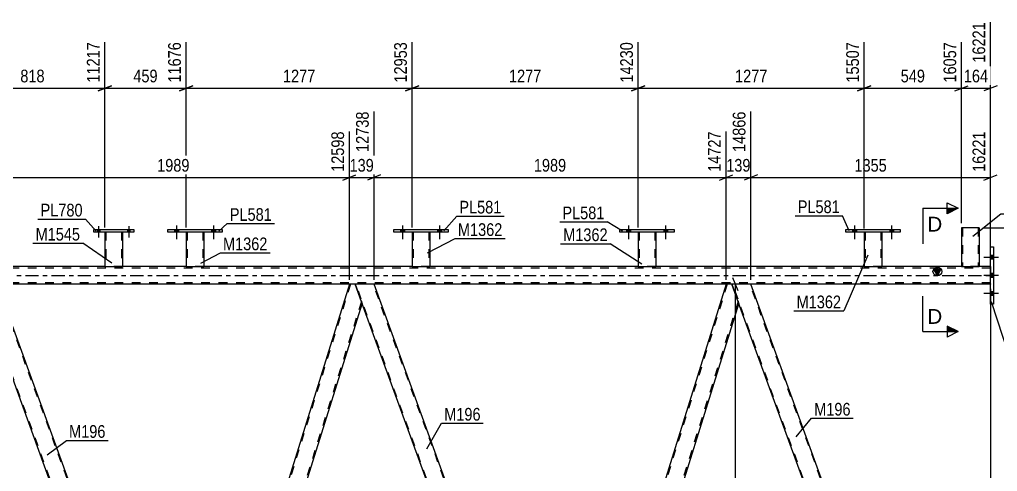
# Model space of a CAD drawing. Header units: millimetres. Extents: x -85 to 756, y -411 to 183.
# Drawn here: x 420.5 to 641.5, y -44.3 to 57.8 of the extents above; entities that cross this region are included whole.
import ezdxf

# ---------------------------------------------------------------- set-up
doc = ezdxf.new("R2010")
doc.units = ezdxf.units.MM
doc.linetypes.add('DXK_LINE_DOT2', pattern=[3.9198, 1.9599, -1.9599])
doc.linetypes.add('DXK_LINE_DOT3', pattern=[5.9187, 2.979, -0.9799, 0.9799, -0.9799])
doc.styles.add('Arial', font='ARIAL.TTF', dxfattribs={"height": 0.2})
doc.styles.add('Arial Narrow', font='ARIALN.TTF', dxfattribs={"height": 0.2})

# ---------------------------------------------------------------- blocks, each defined once
blk = doc.blocks.new('Bolt-814185790-4178 - 3717')
at = {"linetype": 'Continuous'}
for points in [[(455.47, 9.84), (456.35, 9.84), (456.35, 10.32), (455.47, 10.32)], [(463.87, 9.84), (464.75, 9.84), (464.75, 10.32), (463.87, 10.32)]]:
    blk.add_hatch(color=1, dxfattribs=at).paths.add_polyline_path(points)
at = {"color": 1, "linetype": 'Continuous'}
for p, q in [((455.91, 11.32), (455.91, 8.2)), ((464.31, 11.32), (464.31, 8.2)), ((455.47, 10.32), (455.47, 9.84)), ((456.35, 10.32), (456.35, 9.84)), ((463.87, 10.32), (463.87, 9.84)), ((464.75, 10.32), (464.75, 9.84))]:
    blk.add_line(p, q, dxfattribs=at)
blk = doc.blocks.new('Part-814185790-3897 - 3717')
at = {"color": 2, "linetype": 'Continuous'}
for p, q in [((639.89, -6.5), (639.89, 6.5)), ((639.89, 6.5), (640.53, 6.5)), ((640.53, 6.5), (640.53, -6.5)), ((640.53, -6.5), (639.89, -6.5))]:
    blk.add_line(p, q, dxfattribs=at)
blk = doc.blocks.new('Part-814185790-3907 - 3717')
at = {"color": 2, "linetype": 'Continuous'}
for p, q in [((415.43, -2), (411.18, -2)), ((458.31, -119.8), (415.43, -2)), ((455.3, -123.22), (412.7, -6.2))]:
    blk.add_line(p, q, dxfattribs=at)
at = {"color": 7, "linetype": 'DXK_LINE_DOT2'}
for p, q in [((411.18, -2), (412.7, -6.2)), ((455.47, -123.22), (411.35, -2)), ((459.38, -123.22), (415.26, -2)), ((459.55, -123.22), (458.31, -119.8)), ((455.3, -123.22), (459.55, -123.22))]:
    blk.add_line(p, q, dxfattribs=at)
blk = doc.blocks.new('Part-814185790-3928 - 3717')
at = {"linetype": 'Continuous'}
blk.add_hatch(color=2, dxfattribs=at).paths.add_polyline_path([(627.89, 0), (627.09, 1.4), (628.69, 1.4)])
at = {"color": 7, "linetype": 'DXK_LINE_DOT2'}
for p, q in [((639.89, 1.68), (25.23, 1.68)), ((443.74, 2), (439.74, 2)), ((462.11, 2), (458.11, 2)), ((513.19, 2), (509.19, 2)), ((564.27, 2), (560.27, 2)), ((615.35, 2), (611.35, 2)), ((637.33, 2), (633.33, 2)), ((639.89, 2), (639.89, -2)), ((639.89, -1.68), (25.23, -1.68)), ((500.57, -2), (494.99, -2)), ((585.7, -2), (580.13, -2))]:
    blk.add_line(p, q, dxfattribs=at)
at = {"color": 7, "linetype": 'DXK_LINE_DOT3'}
blk.add_line((25.23, 0), (639.89, 0), dxfattribs=at)
at = {"color": 2, "linetype": 'Continuous'}
for p, q in [((439.74, 2), (411.03, 2)), ((458.11, 2), (443.74, 2)), ((509.19, 2), (462.11, 2)), ((560.27, 2), (513.19, 2)), ((611.35, 2), (564.27, 2)), ((633.33, 2), (615.35, 2)), ((627.89, 0), (627.09, 1.4)), ((627.09, 1.4), (628.69, 1.4)), ((628.69, 1.4), (627.89, 0)), ((639.89, 2), (637.33, 2)), ((494.99, -2), (415.43, -2)), ((580.13, -2), (500.57, -2)), ((639.89, -2), (585.7, -2))]:
    blk.add_line(p, q, dxfattribs=at)
blk.add_circle((627.89, 0.9), 1, dxfattribs=at)
blk = doc.blocks.new('Part-814185790-3982 - 3717')
at = {"color": 2, "linetype": 'Continuous'}
for p, q in [((494.99, -2), (458.29, -119.75)), ((496.31, -2), (494.99, -2)), ((497.84, -6.2), (496.31, -2)), ((497.86, -6.25), (461.4, -123.22)), ((459.55, -123.22), (458.31, -119.8))]:
    blk.add_line(p, q, dxfattribs=at)
at = {"color": 7, "linetype": 'DXK_LINE_DOT2'}
for p, q in [((495.24, -2), (458.43, -120.12)), ((497.72, -5.88), (461.15, -123.22)), ((497.86, -6.25), (497.84, -6.2)), ((497.86, -6.25), (497.84, -6.2)), ((458.29, -119.75), (458.31, -119.8)), ((461.4, -123.22), (459.55, -123.22))]:
    blk.add_line(p, q, dxfattribs=at)
blk = doc.blocks.new('Part-814185790-3987 - 3717')
at = {"color": 2, "linetype": 'Continuous'}
for p, q in [((585.7, -2), (581.44, -2)), ((629.82, -123.22), (585.7, -2)), ((625.56, -123.22), (582.97, -6.2))]:
    blk.add_line(p, q, dxfattribs=at)
at = {"color": 7, "linetype": 'DXK_LINE_DOT2'}
for p, q in [((581.44, -2), (582.97, -6.2)), ((625.74, -123.22), (581.61, -2)), ((629.65, -123.22), (585.53, -2)), ((625.56, -123.22), (629.82, -123.22))]:
    blk.add_line(p, q, dxfattribs=at)
blk = doc.blocks.new('Part-814185790-3997 - 3717')
at = {"color": 7, "linetype": 'DXK_LINE_DOT2'}
for p, q in [((580.38, -2), (543.56, -120.12)), ((582.86, -5.88), (546.28, -123.22)), ((582.99, -6.25), (582.97, -6.2)), ((582.99, -6.25), (582.97, -6.2)), ((543.84, -118.4), (543.42, -119.75)), ((548.03, -118.4), (546.53, -123.22)), ((544.69, -123.22), (543.42, -119.75)), ((546.53, -123.22), (544.69, -123.22))]:
    blk.add_line(p, q, dxfattribs=at)
at = {"color": 2, "linetype": 'Continuous'}
for p, q in [((580.13, -2), (543.84, -118.4)), ((581.44, -2), (580.13, -2)), ((582.97, -6.2), (581.44, -2)), ((582.99, -6.25), (548.03, -118.4))]:
    blk.add_line(p, q, dxfattribs=at)
blk = doc.blocks.new('Part-814185790-4002 - 3717')
at = {"color": 2, "linetype": 'Continuous'}
for p, q in [((500.57, -2), (496.31, -2)), ((542.93, -118.4), (500.57, -2)), ((538.68, -118.4), (497.84, -6.2))]:
    blk.add_line(p, q, dxfattribs=at)
at = {"color": 7, "linetype": 'DXK_LINE_DOT2'}
for p, q in [((496.31, -2), (497.84, -6.2)), ((540.6, -123.22), (496.48, -2)), ((544.52, -123.22), (500.4, -2)), ((540.43, -123.22), (538.68, -118.4)), ((544.69, -123.22), (542.93, -118.4)), ((544.69, -123.22), (540.43, -123.22))]:
    blk.add_line(p, q, dxfattribs=at)
blk = doc.blocks.new('Bolt-814185790-4019 - 3717')
at = {"linetype": 'Continuous'}
for points in [[(639.89, 4.54), (639.89, 3.66), (640.53, 3.66), (640.53, 4.54)], [(639.89, 4.54), (639.89, 3.66), (640.53, 3.66), (640.53, 4.54)], [(639.89, 4.54), (639.89, 3.66), (640.53, 3.66), (640.53, 4.54)], [(639.89, 0.44), (639.89, -0.44), (640.53, -0.44), (640.53, 0.44)], [(639.89, 0.44), (639.89, -0.44), (640.53, -0.44), (640.53, 0.44)], [(639.89, -3.66), (639.89, -4.54), (640.53, -4.54), (640.53, -3.66)], [(639.89, -3.66), (639.89, -4.54), (640.53, -4.54), (640.53, -3.66)], [(639.89, -3.66), (639.89, -4.54), (640.53, -4.54), (640.53, -3.66)]]:
    blk.add_hatch(color=1, dxfattribs=at).paths.add_polyline_path(points)
at = {"color": 1, "linetype": 'Continuous'}
for p, q in [((640.53, 4.54), (639.89, 4.54)), ((640.53, 4.54), (639.89, 4.54)), ((640.53, 4.54), (639.89, 4.54)), ((641.69, 4.1), (638.37, 4.1)), ((641.69, 4.1), (638.37, 4.1)), ((641.69, 4.1), (638.37, 4.1)), ((640.53, 3.66), (639.89, 3.66)), ((640.53, 3.66), (639.89, 3.66)), ((640.53, 3.66), (639.89, 3.66)), ((641.69, 0), (638.37, 0)), ((641.69, 0), (638.37, 0)), ((640.53, 0.44), (639.89, 0.44)), ((640.53, 0.44), (639.89, 0.44)), ((640.53, -0.44), (639.89, -0.44)), ((640.53, -0.44), (639.89, -0.44)), ((641.69, -4.1), (638.37, -4.1)), ((641.69, -4.1), (638.37, -4.1)), ((641.69, -4.1), (638.37, -4.1)), ((640.53, -3.66), (639.89, -3.66)), ((640.53, -3.66), (639.89, -3.66)), ((640.53, -3.66), (639.89, -3.66)), ((640.53, -4.54), (639.89, -4.54)), ((640.53, -4.54), (639.89, -4.54)), ((640.53, -4.54), (639.89, -4.54))]:
    blk.add_line(p, q, dxfattribs=at)
blk = doc.blocks.new('Part-814185790-4060 - 3717')
at = {"color": 2, "linetype": 'Continuous'}
for p, q in [((633.33, 10.8), (633.33, 2)), ((637.33, 10.8), (633.33, 10.8)), ((637.33, 10.8), (637.33, 2)), ((633.33, 2), (637.33, 2))]:
    blk.add_line(p, q, dxfattribs=at)
at = {"color": 7, "linetype": 'DXK_LINE_DOT2'}
for p, q in [((633.57, 10.8), (633.57, 2)), ((637.02, 10.8), (637.03, 10.8)), ((637.03, 10.8), (637.07, 10.8)), ((637.07, 10.8), (637.09, 10.8)), ((637.09, 10.8), (637.09, 2)), ((637.07, 2), (637.03, 2)), ((637.07, 2), (637.03, 2)), ((637.09, 2), (637.07, 2)), ((637.07, 2), (637.09, 2))]:
    blk.add_line(p, q, dxfattribs=at)
blk = doc.blocks.new('Part-814185790-4065 - 3717')
at = {"color": 2, "linetype": 'Continuous'}
for p, q in [((607.15, 10.32), (607.15, 9.84)), ((619.55, 10.32), (607.15, 10.32)), ((607.15, 9.84), (619.55, 9.84)), ((619.55, 9.84), (619.55, 10.32))]:
    blk.add_line(p, q, dxfattribs=at)
blk = doc.blocks.new('Part-814185790-4080 - 3717')
at = {"color": 2, "linetype": 'Continuous'}
for p, q in [((458.11, 9.84), (458.11, 2)), ((462.11, 9.84), (462.11, 2)), ((458.11, 2), (462.11, 2))]:
    blk.add_line(p, q, dxfattribs=at)
at = {"color": 7, "linetype": 'DXK_LINE_DOT2'}
for p, q in [((458.11, 9.84), (462.11, 9.84)), ((458.11, 9.84), (458.11, 9.84)), ((458.11, 9.84), (458.11, 9.84)), ((458.35, 9.84), (458.35, 2)), ((461.87, 9.84), (461.87, 2)), ((462.11, 9.84), (462.11, 9.84)), ((462.11, 9.84), (462.11, 9.84)), ((461.81, 2), (461.85, 2)), ((461.81, 2), (461.85, 2)), ((461.85, 2), (461.87, 2)), ((461.85, 2), (461.87, 2))]:
    blk.add_line(p, q, dxfattribs=at)
blk = doc.blocks.new('Part-814185790-4085 - 3717')
at = {"color": 2, "linetype": 'Continuous'}
for p, q in [((453.91, 10.32), (453.91, 9.84)), ((466.31, 10.32), (453.91, 10.32)), ((453.91, 9.84), (466.31, 9.84)), ((466.31, 9.84), (466.31, 10.32))]:
    blk.add_line(p, q, dxfattribs=at)
blk = doc.blocks.new('Part-814185790-4090 - 3717')
at = {"color": 2, "linetype": 'Continuous'}
for p, q in [((509.19, 9.84), (509.19, 2)), ((513.19, 9.84), (513.19, 2)), ((509.19, 2), (513.19, 2))]:
    blk.add_line(p, q, dxfattribs=at)
at = {"color": 7, "linetype": 'DXK_LINE_DOT2'}
for p, q in [((509.19, 9.84), (513.19, 9.84)), ((509.19, 9.84), (509.19, 9.84)), ((509.19, 9.84), (509.19, 9.84)), ((509.43, 9.84), (509.43, 2)), ((512.95, 9.84), (512.95, 2)), ((513.19, 9.84), (513.19, 9.84)), ((513.19, 9.84), (513.19, 9.84)), ((512.89, 2), (512.93, 2)), ((512.89, 2), (512.93, 2)), ((512.93, 2), (512.95, 2)), ((512.93, 2), (512.95, 2))]:
    blk.add_line(p, q, dxfattribs=at)
blk = doc.blocks.new('Part-814185790-4095 - 3717')
at = {"color": 2, "linetype": 'Continuous'}
for p, q in [((504.99, 10.32), (504.99, 9.84)), ((517.39, 10.32), (504.99, 10.32)), ((504.99, 9.84), (517.39, 9.84)), ((517.39, 9.84), (517.39, 10.32))]:
    blk.add_line(p, q, dxfattribs=at)
blk = doc.blocks.new('Part-814185790-4100 - 3717')
at = {"color": 2, "linetype": 'Continuous'}
for p, q in [((560.27, 9.84), (560.27, 2)), ((564.27, 9.84), (564.27, 2)), ((560.27, 2), (564.27, 2))]:
    blk.add_line(p, q, dxfattribs=at)
at = {"color": 7, "linetype": 'DXK_LINE_DOT2'}
for p, q in [((560.27, 9.84), (564.27, 9.84)), ((560.27, 9.84), (560.27, 9.84)), ((560.27, 9.84), (560.27, 9.84)), ((560.51, 9.84), (560.51, 2)), ((564.03, 9.84), (564.03, 2)), ((564.27, 9.84), (564.27, 9.84)), ((564.27, 9.84), (564.27, 9.84)), ((563.97, 2), (564.01, 2)), ((563.97, 2), (564.01, 2)), ((564.01, 2), (564.03, 2)), ((564.01, 2), (564.03, 2))]:
    blk.add_line(p, q, dxfattribs=at)
blk = doc.blocks.new('Part-814185790-4105 - 3717')
at = {"color": 2, "linetype": 'Continuous'}
for p, q in [((556.07, 10.32), (556.07, 9.84)), ((568.47, 10.32), (556.07, 10.32)), ((556.07, 9.84), (568.47, 9.84)), ((568.47, 9.84), (568.47, 10.32))]:
    blk.add_line(p, q, dxfattribs=at)
blk = doc.blocks.new('Part-814185790-4110 - 3717')
at = {"color": 2, "linetype": 'Continuous'}
for p, q in [((611.35, 9.84), (611.35, 2)), ((615.35, 9.84), (615.35, 2)), ((611.35, 2), (615.35, 2))]:
    blk.add_line(p, q, dxfattribs=at)
at = {"color": 7, "linetype": 'DXK_LINE_DOT2'}
for p, q in [((611.35, 9.84), (615.35, 9.84)), ((611.35, 9.84), (611.35, 9.84)), ((611.35, 9.84), (611.35, 9.84)), ((611.59, 9.84), (611.59, 2)), ((615.11, 9.84), (615.11, 2)), ((615.35, 9.84), (615.35, 9.84)), ((615.35, 9.84), (615.35, 9.84)), ((615.06, 2), (615.09, 2)), ((615.06, 2), (615.09, 2)), ((615.09, 2), (615.11, 2)), ((615.09, 2), (615.11, 2))]:
    blk.add_line(p, q, dxfattribs=at)
blk = doc.blocks.new('Bolt-814185790-4173 - 3717')
at = {"linetype": 'Continuous'}
for points in [[(608.71, 9.84), (609.59, 9.84), (609.59, 10.32), (608.71, 10.32)], [(617.11, 9.84), (617.99, 9.84), (617.99, 10.32), (617.11, 10.32)]]:
    blk.add_hatch(color=1, dxfattribs=at).paths.add_polyline_path(points)
at = {"color": 1, "linetype": 'Continuous'}
for p, q in [((609.15, 11.32), (609.15, 8.2)), ((617.55, 11.32), (617.55, 8.2)), ((608.71, 10.32), (608.71, 9.84)), ((609.59, 10.32), (609.59, 9.84)), ((617.11, 10.32), (617.11, 9.84)), ((617.99, 10.32), (617.99, 9.84))]:
    blk.add_line(p, q, dxfattribs=at)
blk = doc.blocks.new('Bolt-814185790-4174 - 3717')
at = {"linetype": 'Continuous'}
for points in [[(608.71, 9.84), (609.59, 9.84), (609.59, 10.32), (608.71, 10.32)], [(617.11, 9.84), (617.99, 9.84), (617.99, 10.32), (617.11, 10.32)]]:
    blk.add_hatch(color=1, dxfattribs=at).paths.add_polyline_path(points)
at = {"color": 1, "linetype": 'Continuous'}
for p, q in [((609.15, 11.32), (609.15, 8.2)), ((617.55, 11.32), (617.55, 8.2)), ((608.71, 10.32), (608.71, 9.84)), ((609.59, 10.32), (609.59, 9.84)), ((617.11, 10.32), (617.11, 9.84)), ((617.99, 10.32), (617.99, 9.84))]:
    blk.add_line(p, q, dxfattribs=at)
blk = doc.blocks.new('Bolt-814185790-4177 - 3717')
at = {"linetype": 'Continuous'}
for points in [[(455.47, 9.84), (456.35, 9.84), (456.35, 10.32), (455.47, 10.32)], [(463.87, 9.84), (464.75, 9.84), (464.75, 10.32), (463.87, 10.32)]]:
    blk.add_hatch(color=1, dxfattribs=at).paths.add_polyline_path(points)
at = {"color": 1, "linetype": 'Continuous'}
for p, q in [((455.91, 11.32), (455.91, 8.2)), ((464.31, 11.32), (464.31, 8.2)), ((455.47, 10.32), (455.47, 9.84)), ((456.35, 10.32), (456.35, 9.84)), ((463.87, 10.32), (463.87, 9.84)), ((464.75, 10.32), (464.75, 9.84))]:
    blk.add_line(p, q, dxfattribs=at)
blk = doc.blocks.new('Bolt-814185790-4179 - 3717')
at = {"linetype": 'Continuous'}
for points in [[(506.55, 9.84), (507.43, 9.84), (507.43, 10.32), (506.55, 10.32)], [(514.95, 9.84), (515.83, 9.84), (515.83, 10.32), (514.95, 10.32)]]:
    blk.add_hatch(color=1, dxfattribs=at).paths.add_polyline_path(points)
at = {"color": 1, "linetype": 'Continuous'}
for p, q in [((506.99, 11.32), (506.99, 8.2)), ((515.39, 11.32), (515.39, 8.2)), ((506.55, 10.32), (506.55, 9.84)), ((507.43, 10.32), (507.43, 9.84)), ((514.95, 10.32), (514.95, 9.84)), ((515.83, 10.32), (515.83, 9.84))]:
    blk.add_line(p, q, dxfattribs=at)
blk = doc.blocks.new('Bolt-814185790-4180 - 3717')
at = {"linetype": 'Continuous'}
for points in [[(506.55, 9.84), (507.43, 9.84), (507.43, 10.32), (506.55, 10.32)], [(514.95, 9.84), (515.83, 9.84), (515.83, 10.32), (514.95, 10.32)]]:
    blk.add_hatch(color=1, dxfattribs=at).paths.add_polyline_path(points)
at = {"color": 1, "linetype": 'Continuous'}
for p, q in [((506.99, 11.32), (506.99, 8.2)), ((515.39, 11.32), (515.39, 8.2)), ((506.55, 10.32), (506.55, 9.84)), ((507.43, 10.32), (507.43, 9.84)), ((514.95, 10.32), (514.95, 9.84)), ((515.83, 10.32), (515.83, 9.84))]:
    blk.add_line(p, q, dxfattribs=at)
blk = doc.blocks.new('Bolt-814185790-4181 - 3717')
at = {"linetype": 'Continuous'}
for points in [[(557.63, 9.84), (558.51, 9.84), (558.51, 10.32), (557.63, 10.32)], [(566.03, 9.84), (566.91, 9.84), (566.91, 10.32), (566.03, 10.32)]]:
    blk.add_hatch(color=1, dxfattribs=at).paths.add_polyline_path(points)
at = {"color": 1, "linetype": 'Continuous'}
for p, q in [((558.07, 11.32), (558.07, 8.2)), ((566.47, 11.32), (566.47, 8.2)), ((557.63, 10.32), (557.63, 9.84)), ((558.51, 10.32), (558.51, 9.84)), ((566.03, 10.32), (566.03, 9.84)), ((566.91, 10.32), (566.91, 9.84))]:
    blk.add_line(p, q, dxfattribs=at)
blk = doc.blocks.new('Bolt-814185790-4182 - 3717')
at = {"linetype": 'Continuous'}
for points in [[(557.63, 9.84), (558.51, 9.84), (558.51, 10.32), (557.63, 10.32)], [(566.03, 9.84), (566.91, 9.84), (566.91, 10.32), (566.03, 10.32)]]:
    blk.add_hatch(color=1, dxfattribs=at).paths.add_polyline_path(points)
at = {"color": 1, "linetype": 'Continuous'}
for p, q in [((558.07, 11.32), (558.07, 8.2)), ((566.47, 11.32), (566.47, 8.2)), ((557.63, 10.32), (557.63, 9.84)), ((558.51, 10.32), (558.51, 9.84)), ((566.03, 10.32), (566.03, 9.84)), ((566.91, 10.32), (566.91, 9.84))]:
    blk.add_line(p, q, dxfattribs=at)
blk = doc.blocks.new('Part-814185790-4199 - 3717')
at = {"color": 2, "linetype": 'Continuous'}
for p, q in [((439.74, 9.83), (439.74, 2)), ((443.74, 9.83), (443.74, 2)), ((439.74, 2), (443.74, 2))]:
    blk.add_line(p, q, dxfattribs=at)
at = {"color": 7, "linetype": 'DXK_LINE_DOT2'}
for p, q in [((439.74, 9.83), (443.74, 9.83)), ((439.98, 9.83), (439.98, 2)), ((443.5, 9.83), (443.5, 2)), ((443.45, 2), (443.48, 2)), ((443.45, 2), (443.48, 2)), ((443.48, 2), (443.5, 2)), ((443.48, 2), (443.5, 2))]:
    blk.add_line(p, q, dxfattribs=at)
blk = doc.blocks.new('Part-814185790-4204 - 3717')
at = {"color": 2, "linetype": 'Continuous'}
for p, q in [((437.14, 10.31), (437.14, 9.83)), ((446.34, 10.31), (437.14, 10.31)), ((437.14, 9.83), (446.34, 9.83)), ((446.34, 9.83), (446.34, 10.31))]:
    blk.add_line(p, q, dxfattribs=at)
blk = doc.blocks.new('Bolt-814185790-4205 - 3717')
at = {"linetype": 'Continuous'}
for points in [[(438.06, 9.83), (438.62, 9.83), (438.62, 10.31), (438.06, 10.31)], [(438.06, 9.83), (438.62, 9.83), (438.62, 10.31), (438.06, 10.31)], [(444.86, 9.83), (445.42, 9.83), (445.42, 10.31), (444.86, 10.31)], [(444.86, 9.83), (445.42, 9.83), (445.42, 10.31), (444.86, 10.31)]]:
    blk.add_hatch(color=1, dxfattribs=at).paths.add_polyline_path(points)
at = {"color": 1, "linetype": 'Continuous'}
for p, q in [((438.34, 11.11), (438.34, 8.59)), ((438.34, 11.11), (438.34, 8.59)), ((445.14, 11.11), (445.14, 8.59)), ((445.14, 11.11), (445.14, 8.59)), ((438.06, 10.31), (438.06, 9.83)), ((438.06, 10.31), (438.06, 9.83)), ((438.62, 10.31), (438.62, 9.83)), ((438.62, 10.31), (438.62, 9.83)), ((444.86, 10.31), (444.86, 9.83)), ((444.86, 10.31), (444.86, 9.83)), ((445.42, 10.31), (445.42, 9.83)), ((445.42, 10.31), (445.42, 9.83))]:
    blk.add_line(p, q, dxfattribs=at)
blk = doc.blocks.new('StraightDimension-814185790-14546 - 3717')
at = {"color": 7, "linetype": 'Continuous'}
for p, q in [((407.03, 10.84), (407.03, 52.74)), ((439.74, 10.83), (439.74, 52.74)), ((408.53, 42.9), (405.53, 41.7)), ((407.03, 42.3), (439.74, 42.3)), ((438.24, 41.7), (441.24, 42.9))]:
    blk.add_line(p, q, dxfattribs=at)
at = {"color": 0, "linetype": 'Continuous'}
blk.add_wipeout([(439.14, 53.34), (434.94, 53.34), (434.94, 43), (439.14, 43)], dxfattribs=at)
at = {"color": 0}
blk.add_wipeout([(426.73, 43.05), (426.73, 47.25), (420.04, 47.25), (420.04, 43.05)], dxfattribs=at)
at = {"color": 3, "linetype": 'Continuous', "style": 'Arial Narrow'}
blk.add_text('11217', height=2.863, rotation=90.0002, dxfattribs=at).set_placement((438.54, 43.6))
at = {"color": 3, "style": 'Arial Narrow'}
blk.add_text('818', height=2.863, dxfattribs=at).set_placement((420.64, 43.65))
blk = doc.blocks.new('StraightDimension-814185790-5109 - 3717')
at = {"color": 7, "linetype": 'Continuous'}
for p, q in [((688.16, 9.3), (686.96, 12.3)), ((638.33, 10.8), (689.96, 10.8)), ((687.56, -133.6), (687.56, 10.8)), ((686.96, -132.1), (688.16, -135.1)), ((552.17, -133.6), (689.96, -133.6))]:
    blk.add_line(p, q, dxfattribs=at)
at = {"color": 0}
blk.add_wipeout([(686.81, -57.15), (682.61, -57.15), (682.61, -65.66), (686.81, -65.66)], dxfattribs=at)
at = {"color": 3, "style": 'Arial Narrow'}
blk.add_text('3610', height=2.863, rotation=90.0002, dxfattribs=at).set_placement((686.21, -65.06))
blk = doc.blocks.new('StraightDimension-814185790-4827 - 3717')
at = {"color": 7, "linetype": 'Continuous'}
for p, q in [((585.7, -1), (585.7, 37.06)), ((580.13, -1), (580.13, 32.56)), ((578.63, 21.52), (581.63, 22.72)), ((580.13, 22.12), (585.7, 22.12)), ((587.2, 22.72), (584.2, 21.52))]:
    blk.add_line(p, q, dxfattribs=at)
at = {"color": 0}
blk.add_wipeout([(586.26, 22.87), (586.26, 27.07), (579.57, 27.07), (579.57, 22.87)], dxfattribs=at)
at = {"color": 0, "linetype": 'Continuous'}
blk.add_wipeout([(585.1, 37.66), (580.9, 37.66), (580.9, 27.32), (585.1, 27.32)], dxfattribs=at)
at = {"color": 3, "linetype": 'Continuous', "style": 'Arial Narrow'}
blk.add_text('14866', height=2.863, rotation=90.0002, dxfattribs=at).set_placement((584.5, 27.92))
at = {"color": 3, "style": 'Arial Narrow'}
blk.add_text('139', height=2.863, dxfattribs=at).set_placement((580.17, 23.47))
blk = doc.blocks.new('StraightDimension-814185790-14543 - 3717')
at = {"color": 7, "linetype": 'Continuous'}
for p, q in [((509.19, 10.84), (509.19, 52.74)), ((560.27, 10.84), (560.27, 52.74)), ((510.69, 42.9), (507.69, 41.7)), ((509.19, 42.3), (560.27, 42.3)), ((558.77, 41.7), (561.77, 42.9))]:
    blk.add_line(p, q, dxfattribs=at)
at = {"color": 0, "linetype": 'Continuous'}
blk.add_wipeout([(559.67, 53.34), (555.47, 53.34), (555.47, 43), (559.67, 43)], dxfattribs=at)
at = {"color": 0}
blk.add_wipeout([(538.99, 43.05), (538.99, 47.25), (530.47, 47.25), (530.47, 43.05)], dxfattribs=at)
at = {"color": 3, "linetype": 'Continuous', "style": 'Arial Narrow'}
blk.add_text('14230', height=2.863, rotation=90.0002, dxfattribs=at).set_placement((559.07, 43.6))
at = {"color": 3, "style": 'Arial Narrow'}
blk.add_text('1277', height=2.863, dxfattribs=at).set_placement((531.07, 43.65))
blk = doc.blocks.new('StraightDimension-814185790-14544 - 3717')
at = {"color": 7, "linetype": 'Continuous'}
for p, q in [((458.11, 10.84), (458.11, 52.74)), ((509.19, 10.84), (509.19, 52.74)), ((459.61, 42.9), (456.61, 41.7)), ((458.11, 42.3), (509.19, 42.3)), ((507.69, 41.7), (510.69, 42.9))]:
    blk.add_line(p, q, dxfattribs=at)
at = {"color": 0, "linetype": 'Continuous'}
blk.add_wipeout([(508.59, 53.34), (504.39, 53.34), (504.39, 43), (508.59, 43)], dxfattribs=at)
at = {"color": 0}
blk.add_wipeout([(487.91, 43.05), (487.91, 47.25), (479.39, 47.25), (479.39, 43.05)], dxfattribs=at)
at = {"color": 3, "linetype": 'Continuous', "style": 'Arial Narrow'}
blk.add_text('12953', height=2.863, rotation=90.0002, dxfattribs=at).set_placement((507.99, 43.6))
at = {"color": 3, "style": 'Arial Narrow'}
blk.add_text('1277', height=2.863, dxfattribs=at).set_placement((479.99, 43.65))
blk = doc.blocks.new('StraightDimension-814185790-14545 - 3717')
at = {"color": 7, "linetype": 'Continuous'}
for p, q in [((439.74, 10.83), (439.74, 52.74)), ((458.11, 10.84), (458.11, 52.74)), ((441.24, 42.9), (438.24, 41.7)), ((439.74, 42.3), (458.11, 42.3)), ((456.61, 41.7), (459.61, 42.9))]:
    blk.add_line(p, q, dxfattribs=at)
at = {"color": 0}
blk.add_wipeout([(452.27, 43.05), (452.27, 47.25), (445.58, 47.25), (445.58, 43.05)], dxfattribs=at)
at = {"color": 3, "style": 'Arial Narrow'}
blk.add_text('459', height=2.863, dxfattribs=at).set_placement((446.18, 43.65))
at = {"color": 0, "linetype": 'Continuous'}
blk.add_wipeout([(457.51, 53.34), (453.31, 53.34), (453.31, 43), (457.51, 43)], dxfattribs=at)
at = {"color": 3, "linetype": 'Continuous', "style": 'Arial Narrow'}
blk.add_text('11676', height=2.863, rotation=90.0002, dxfattribs=at).set_placement((456.91, 43.6))
blk = doc.blocks.new('StraightDimension-814185790-4225 - 3717')
at = {"color": 7, "linetype": 'Continuous'}
for p, q in [((602.67, -2), (579.39, -2)), ((582.84, -3.5), (581.64, -0.5)), ((582.24, -123.22), (582.24, -2)), ((601.81, -123.22), (579.39, -123.22)), ((581.64, -121.72), (582.84, -124.72))]:
    blk.add_line(p, q, dxfattribs=at)
at = {"color": 0}
blk.add_wipeout([(581.49, -58.35), (577.29, -58.35), (577.29, -66.87), (581.49, -66.87)], dxfattribs=at)
at = {"color": 3, "style": 'Arial Narrow'}
blk.add_text('3031', height=2.863, rotation=90.0002, dxfattribs=at).set_placement((580.89, -66.27))
blk = doc.blocks.new('StraightDimension-814185790-4794 - 3717')
at = {"color": 7, "linetype": 'Continuous'}
for p, q in [((639.89, -3), (639.89, -72.81)), ((661.51, -122.22), (661.51, -67.56)), ((641.39, -69.81), (638.39, -71.01)), ((639.89, -70.41), (661.51, -70.41)), ((660.01, -71.01), (663.01, -69.81))]:
    blk.add_line(p, q, dxfattribs=at)
at = {"color": 0}
blk.add_wipeout([(654.95, -69.66), (654.95, -65.46), (646.44, -65.46), (646.44, -69.66)], dxfattribs=at)
at = {"color": 3, "style": 'Arial Narrow'}
blk.add_text('1433', height=2.863, dxfattribs=at).set_placement((647.04, -69.06))
blk = doc.blocks.new('StraightDimension-814185790-4815 - 3717')
at = {"color": 7, "linetype": 'Continuous'}
for p, q in [((585.7, -1), (585.7, 37.06)), ((639.89, 3), (639.89, 32.56)), ((587.2, 22.72), (584.2, 21.52)), ((585.7, 22.12), (639.89, 22.12)), ((638.39, 21.52), (641.39, 22.72))]:
    blk.add_line(p, q, dxfattribs=at)
at = {"color": 0, "linetype": 'Continuous'}
blk.add_wipeout([(639.29, 33.16), (635.09, 33.16), (635.09, 22.82), (639.29, 22.82)], dxfattribs=at)
at = {"color": 0}
blk.add_wipeout([(617.05, 22.87), (617.05, 27.07), (608.54, 27.07), (608.54, 22.87)], dxfattribs=at)
at = {"color": 3, "linetype": 'Continuous', "style": 'Arial Narrow'}
blk.add_text('16221', height=2.863, rotation=90.0002, dxfattribs=at).set_placement((638.69, 23.42))
at = {"color": 3, "style": 'Arial Narrow'}
blk.add_text('1355', height=2.863, dxfattribs=at).set_placement((609.14, 23.47))
blk = doc.blocks.new('StraightDimension-814185790-4847 - 3717')
at = {"color": 7, "linetype": 'Continuous'}
for p, q in [((500.57, -1), (500.57, 37.06)), ((580.13, -1), (580.13, 32.56)), ((502.07, 22.72), (499.07, 21.52)), ((500.57, 22.12), (580.13, 22.12)), ((578.63, 21.52), (581.63, 22.72))]:
    blk.add_line(p, q, dxfattribs=at)
at = {"color": 0, "linetype": 'Continuous'}
blk.add_wipeout([(579.53, 33.16), (575.33, 33.16), (575.33, 22.82), (579.53, 22.82)], dxfattribs=at)
at = {"color": 0}
blk.add_wipeout([(544.6, 22.87), (544.6, 27.07), (536.09, 27.07), (536.09, 22.87)], dxfattribs=at)
at = {"color": 3, "linetype": 'Continuous', "style": 'Arial Narrow'}
blk.add_text('14727', height=2.863, rotation=90.0002, dxfattribs=at).set_placement((578.93, 23.42))
at = {"color": 3, "style": 'Arial Narrow'}
blk.add_text('1989', height=2.863, dxfattribs=at).set_placement((536.69, 23.47))
blk = doc.blocks.new('StraightDimension-814185790-4866 - 3717')
at = {"color": 7, "linetype": 'Continuous'}
for p, q in [((500.57, -1), (500.57, 37.06)), ((494.99, -1), (494.99, 32.56)), ((493.49, 21.52), (496.49, 22.72)), ((494.99, 22.12), (500.57, 22.12)), ((502.07, 22.72), (499.07, 21.52))]:
    blk.add_line(p, q, dxfattribs=at)
at = {"color": 0}
blk.add_wipeout([(501.12, 22.87), (501.12, 27.07), (494.44, 27.07), (494.44, 22.87)], dxfattribs=at)
at = {"color": 0, "linetype": 'Continuous'}
blk.add_wipeout([(499.97, 37.66), (495.77, 37.66), (495.77, 27.32), (499.97, 27.32)], dxfattribs=at)
at = {"color": 3, "linetype": 'Continuous', "style": 'Arial Narrow'}
blk.add_text('12738', height=2.863, rotation=90.0002, dxfattribs=at).set_placement((499.37, 27.92))
at = {"color": 3, "style": 'Arial Narrow'}
blk.add_text('139', height=2.863, dxfattribs=at).set_placement((495.04, 23.47))
blk = doc.blocks.new('StraightDimension-814185790-4885 - 3717')
at = {"color": 7, "linetype": 'Continuous'}
for p, q in [((415.43, -1), (415.43, 37.06)), ((494.99, -1), (494.99, 32.56)), ((416.93, 22.72), (413.93, 21.52)), ((415.43, 22.12), (494.99, 22.12)), ((493.49, 21.52), (496.49, 22.72))]:
    blk.add_line(p, q, dxfattribs=at)
at = {"color": 0, "linetype": 'Continuous'}
blk.add_wipeout([(494.39, 33.16), (490.19, 33.16), (490.19, 22.82), (494.39, 22.82)], dxfattribs=at)
at = {"color": 0}
blk.add_wipeout([(459.47, 22.87), (459.47, 27.07), (450.96, 27.07), (450.96, 22.87)], dxfattribs=at)
at = {"color": 3, "linetype": 'Continuous', "style": 'Arial Narrow'}
blk.add_text('12598', height=2.863, rotation=90.0002, dxfattribs=at).set_placement((493.79, 23.42))
at = {"color": 3, "style": 'Arial Narrow'}
blk.add_text('1989', height=2.863, dxfattribs=at).set_placement((451.56, 23.47))
blk = doc.blocks.new('StraightDimension-814185790-14540 - 3717')
at = {"color": 7, "linetype": 'Continuous'}
for p, q in [((639.89, 3), (639.89, 57.24)), ((633.33, 11.8), (633.33, 52.74)), ((631.83, 41.7), (634.83, 42.9)), ((633.33, 42.3), (639.89, 42.3)), ((641.39, 42.9), (638.39, 41.7))]:
    blk.add_line(p, q, dxfattribs=at)
at = {"color": 0}
blk.add_wipeout([(639.95, 43.05), (639.95, 47.25), (633.26, 47.25), (633.26, 43.05)], dxfattribs=at)
at = {"color": 0, "linetype": 'Continuous'}
blk.add_wipeout([(639.29, 57.84), (635.09, 57.84), (635.09, 47.5), (639.29, 47.5)], dxfattribs=at)
at = {"color": 3, "linetype": 'Continuous', "style": 'Arial Narrow'}
blk.add_text('16221', height=2.863, rotation=90.0002, dxfattribs=at).set_placement((638.69, 48.1))
at = {"color": 3, "style": 'Arial Narrow'}
blk.add_text('164', height=2.863, dxfattribs=at).set_placement((633.86, 43.65))
blk = doc.blocks.new('StraightDimension-814185790-14541 - 3717')
at = {"color": 7, "linetype": 'Continuous'}
for p, q in [((611.35, 10.61), (611.35, 52.74)), ((633.33, 11.8), (633.33, 52.74)), ((612.85, 42.9), (609.85, 41.7)), ((611.35, 42.3), (633.33, 42.3)), ((631.83, 41.7), (634.83, 42.9))]:
    blk.add_line(p, q, dxfattribs=at)
at = {"color": 0, "linetype": 'Continuous'}
blk.add_wipeout([(632.73, 53.34), (628.53, 53.34), (628.53, 43), (632.73, 43)], dxfattribs=at)
at = {"color": 0}
blk.add_wipeout([(625.68, 43.05), (625.68, 47.25), (619, 47.25), (619, 43.05)], dxfattribs=at)
at = {"color": 3, "linetype": 'Continuous', "style": 'Arial Narrow'}
blk.add_text('16057', height=2.863, rotation=90.0002, dxfattribs=at).set_placement((632.13, 43.6))
at = {"color": 3, "style": 'Arial Narrow'}
blk.add_text('549', height=2.863, dxfattribs=at).set_placement((619.6, 43.65))
blk = doc.blocks.new('StraightDimension-814185790-14542 - 3717')
at = {"color": 7, "linetype": 'Continuous'}
for p, q in [((560.27, 10.84), (560.27, 52.74)), ((611.35, 10.61), (611.35, 52.74)), ((561.77, 42.9), (558.77, 41.7)), ((560.27, 42.3), (611.35, 42.3)), ((609.85, 41.7), (612.85, 42.9))]:
    blk.add_line(p, q, dxfattribs=at)
at = {"color": 0, "linetype": 'Continuous'}
blk.add_wipeout([(610.75, 53.34), (606.55, 53.34), (606.55, 43), (610.75, 43)], dxfattribs=at)
at = {"color": 0}
blk.add_wipeout([(590.07, 43.05), (590.07, 47.25), (581.56, 47.25), (581.56, 43.05)], dxfattribs=at)
at = {"color": 3, "linetype": 'Continuous', "style": 'Arial Narrow'}
blk.add_text('15507', height=2.863, rotation=90.0002, dxfattribs=at).set_placement((610.15, 43.6))
at = {"color": 3, "style": 'Arial Narrow'}
blk.add_text('1277', height=2.863, dxfattribs=at).set_placement((582.16, 43.65))
blk = doc.blocks.new('Mark-814185790-4101 - 3717')
at = {"color": 0}
blk.add_wipeout([(552.64, 12.72), (552.64, 15.72), (543.14, 15.72), (543.14, 12.72)], dxfattribs=at)
blk.add_wipeout([(552.64, 12.72), (552.64, 15.72), (543.14, 15.72), (543.14, 12.72)], dxfattribs=at)
at = {"color": 30, "linetype": 'Continuous'}
for p in [(542.54, 12.12), (556.74, 9.98)]:
    blk.add_line(p, (553.24, 12.12), dxfattribs=at)
at = {"color": 3, "style": 'Arial Narrow'}
blk.add_text('PL581', height=2.863, dxfattribs=at).set_placement((543.14, 12.72))
blk = doc.blocks.new('Mark-814185790-3893 - 3717')
at = {"color": 0}
blk.add_wipeout([(652.56, -17.27), (652.56, -14.27), (644.53, -14.27), (644.53, -17.27)], dxfattribs=at)
blk.add_wipeout([(652.56, -17.27), (652.56, -14.27), (644.53, -14.27), (644.53, -17.27)], dxfattribs=at)
at = {"color": 30, "linetype": 'Continuous'}
for p, q in [((640.02, -5.86), (643.93, -17.87)), ((643.93, -17.87), (653.16, -17.87))]:
    blk.add_line(p, q, dxfattribs=at)
at = {"color": 3, "style": 'Arial Narrow'}
blk.add_text('SP19', height=2.863, dxfattribs=at).set_placement((644.53, -17.27))
blk = doc.blocks.new('Mark-814185790-3903 - 3717')
at = {"color": 0}
blk.add_wipeout([(439.88, -36.68), (439.88, -33.68), (431.66, -33.68), (431.66, -36.68)], dxfattribs=at)
blk.add_wipeout([(439.88, -36.68), (439.88, -33.68), (431.66, -33.68), (431.66, -36.68)], dxfattribs=at)
at = {"color": 30, "linetype": 'Continuous'}
for p, q in [((426.73, -40.55), (431.06, -37.28)), ((431.06, -37.28), (440.48, -37.28))]:
    blk.add_line(p, q, dxfattribs=at)
at = {"color": 3, "style": 'Arial Narrow'}
blk.add_text('M196', height=2.863, dxfattribs=at).set_placement((431.66, -36.68))
blk = doc.blocks.new('Mark-814185790-3983 - 3717')
at = {"color": 0}
blk.add_wipeout([(608.27, -31.66), (608.27, -28.66), (600.05, -28.66), (600.05, -31.66)], dxfattribs=at)
blk.add_wipeout([(608.27, -31.66), (608.27, -28.66), (600.05, -28.66), (600.05, -31.66)], dxfattribs=at)
at = {"color": 30, "linetype": 'Continuous'}
for p, q in [((596, -36.44), (599.45, -32.26)), ((599.45, -32.26), (608.87, -32.26))]:
    blk.add_line(p, q, dxfattribs=at)
at = {"color": 3, "style": 'Arial Narrow'}
blk.add_text('M196', height=2.863, dxfattribs=at).set_placement((600.05, -31.66))
blk = doc.blocks.new('Mark-814185790-3998 - 3717')
at = {"color": 0}
blk.add_wipeout([(524.66, -32.8), (524.66, -29.8), (516.44, -29.8), (516.44, -32.8)], dxfattribs=at)
blk.add_wipeout([(524.66, -32.8), (524.66, -29.8), (516.44, -29.8), (516.44, -32.8)], dxfattribs=at)
at = {"color": 30, "linetype": 'Continuous'}
for p, q in [((512.54, -39.15), (515.84, -33.4)), ((515.84, -33.4), (525.26, -33.4))]:
    blk.add_line(p, q, dxfattribs=at)
at = {"color": 3, "style": 'Arial Narrow'}
blk.add_text('M196', height=2.863, dxfattribs=at).set_placement((516.44, -32.8))
blk = doc.blocks.new('Mark-814185790-4056 - 3717')
at = {"color": 0}
blk.add_wipeout([(652.88, 14.54), (652.88, 17.54), (642.82, 17.54), (642.82, 14.54)], dxfattribs=at)
blk.add_wipeout([(652.88, 14.54), (652.88, 17.54), (642.82, 17.54), (642.82, 14.54)], dxfattribs=at)
at = {"color": 30, "linetype": 'Continuous'}
for p, q in [((635.91, 8.89), (642.22, 13.94)), ((642.22, 13.94), (653.48, 13.94))]:
    blk.add_line(p, q, dxfattribs=at)
at = {"color": 3, "style": 'Arial Narrow'}
blk.add_text('M1450', height=2.863, dxfattribs=at).set_placement((642.82, 14.54))
blk = doc.blocks.new('Mark-814185790-4061 - 3717')
at = {"color": 0}
blk.add_wipeout([(605.84, 14.1), (605.84, 17.1), (596.33, 17.1), (596.33, 14.1)], dxfattribs=at)
blk.add_wipeout([(605.84, 14.1), (605.84, 17.1), (596.33, 17.1), (596.33, 14.1)], dxfattribs=at)
at = {"color": 30, "linetype": 'Continuous'}
for p in [(595.73, 13.5), (607.98, 10.12)]:
    blk.add_line(p, (606.44, 13.5), dxfattribs=at)
at = {"color": 3, "style": 'Arial Narrow'}
blk.add_text('PL581', height=2.863, dxfattribs=at).set_placement((596.33, 14.1))
blk = doc.blocks.new('Mark-814185790-4076 - 3717')
at = {"color": 0}
blk.add_wipeout([(476.49, 5.71), (476.49, 8.71), (466.44, 8.71), (466.44, 5.71)], dxfattribs=at)
blk.add_wipeout([(476.49, 5.71), (476.49, 8.71), (466.44, 8.71), (466.44, 5.71)], dxfattribs=at)
at = {"color": 30, "linetype": 'Continuous'}
for p, q in [((461.44, 2.76), (465.84, 5.11)), ((465.84, 5.11), (477.09, 5.11))]:
    blk.add_line(p, q, dxfattribs=at)
at = {"color": 3, "style": 'Arial Narrow'}
blk.add_text('M1362', height=2.863, dxfattribs=at).set_placement((466.44, 5.71))
blk = doc.blocks.new('Mark-814185790-4081 - 3717')
at = {"color": 0}
blk.add_wipeout([(477.48, 12.35), (477.48, 15.35), (467.98, 15.35), (467.98, 12.35)], dxfattribs=at)
blk.add_wipeout([(477.48, 12.35), (477.48, 15.35), (467.98, 15.35), (467.98, 12.35)], dxfattribs=at)
at = {"color": 30, "linetype": 'Continuous'}
for p, q in [((465.52, 10.04), (467.38, 11.75)), ((467.38, 11.75), (478.08, 11.75))]:
    blk.add_line(p, q, dxfattribs=at)
at = {"color": 3, "style": 'Arial Narrow'}
blk.add_text('PL581', height=2.863, dxfattribs=at).set_placement((467.98, 12.35))
blk = doc.blocks.new('Mark-814185790-4086 - 3717')
at = {"color": 0}
blk.add_wipeout([(529.58, 8.93), (529.58, 11.93), (519.53, 11.93), (519.53, 8.93)], dxfattribs=at)
blk.add_wipeout([(529.58, 8.93), (529.58, 11.93), (519.53, 11.93), (519.53, 8.93)], dxfattribs=at)
at = {"color": 30, "linetype": 'Continuous'}
for p, q in [((512.68, 5.13), (518.93, 8.33)), ((518.93, 8.33), (530.18, 8.33))]:
    blk.add_line(p, q, dxfattribs=at)
at = {"color": 3, "style": 'Arial Narrow'}
blk.add_text('M1362', height=2.863, dxfattribs=at).set_placement((519.53, 8.93))
blk = doc.blocks.new('Mark-814185790-4195 - 3717')
at = {"color": 0}
blk.add_wipeout([(434.14, 7.9), (434.14, 10.9), (424.09, 10.9), (424.09, 7.9)], dxfattribs=at)
blk.add_wipeout([(434.14, 7.9), (434.14, 10.9), (424.09, 10.9), (424.09, 7.9)], dxfattribs=at)
at = {"color": 30, "linetype": 'Continuous'}
for p in [(423.49, 7.3), (441.28, 2.8)]:
    blk.add_line(p, (434.74, 7.3), dxfattribs=at)
at = {"color": 3, "style": 'Arial Narrow'}
blk.add_text('M1545', height=2.863, dxfattribs=at).set_placement((424.09, 7.9))
blk = doc.blocks.new('Mark-814185790-4091 - 3717')
at = {"color": 0}
blk.add_wipeout([(529.36, 14.01), (529.36, 17.01), (519.85, 17.01), (519.85, 14.01)], dxfattribs=at)
blk.add_wipeout([(529.36, 14.01), (529.36, 17.01), (519.85, 17.01), (519.85, 14.01)], dxfattribs=at)
at = {"color": 30, "linetype": 'Continuous'}
for p, q in [((516.32, 10.11), (519.25, 13.41)), ((519.25, 13.41), (529.96, 13.41))]:
    blk.add_line(p, q, dxfattribs=at)
at = {"color": 3, "style": 'Arial Narrow'}
blk.add_text('PL581', height=2.863, dxfattribs=at).set_placement((519.85, 14.01))
blk = doc.blocks.new('Mark-814185790-4096 - 3717')
at = {"color": 0}
blk.add_wipeout([(553.37, 7.77), (553.37, 10.77), (543.32, 10.77), (543.32, 7.77)], dxfattribs=at)
blk.add_wipeout([(553.37, 7.77), (553.37, 10.77), (543.32, 10.77), (543.32, 7.77)], dxfattribs=at)
at = {"color": 30, "linetype": 'Continuous'}
for p in [(542.72, 7.17), (561.08, 2.52)]:
    blk.add_line(p, (553.97, 7.17), dxfattribs=at)
at = {"color": 3, "style": 'Arial Narrow'}
blk.add_text('M1362', height=2.863, dxfattribs=at).set_placement((543.32, 7.77))
blk = doc.blocks.new('Mark-814185790-4106 - 3717')
at = {"color": 0}
blk.add_wipeout([(606.12, -7.41), (606.12, -4.41), (596.07, -4.41), (596.07, -7.41)], dxfattribs=at)
blk.add_wipeout([(606.12, -7.41), (606.12, -4.41), (596.07, -4.41), (596.07, -7.41)], dxfattribs=at)
at = {"color": 30, "linetype": 'Continuous'}
for p in [(612.14, 4.57), (595.47, -8.01)]:
    blk.add_line(p, (606.72, -8.01), dxfattribs=at)
at = {"color": 3, "style": 'Arial Narrow'}
blk.add_text('M1362', height=2.863, dxfattribs=at).set_placement((596.07, -7.41))
blk = doc.blocks.new('Mark-814185790-4200 - 3717')
at = {"color": 0}
blk.add_wipeout([(434.73, 13.34), (434.73, 16.34), (425.22, 16.34), (425.22, 13.34)], dxfattribs=at)
blk.add_wipeout([(434.73, 13.34), (434.73, 16.34), (425.22, 16.34), (425.22, 13.34)], dxfattribs=at)
at = {"color": 30, "linetype": 'Continuous'}
for p in [(424.62, 12.74), (437.77, 10.05)]:
    blk.add_line(p, (435.33, 12.74), dxfattribs=at)
at = {"color": 3, "style": 'Arial Narrow'}
blk.add_text('PL780', height=2.863, dxfattribs=at).set_placement((425.22, 13.34))
blk = doc.blocks.new('SectionMark-814185790-5365 - 3717')
at = {"linetype": 'Continuous'}
for points in [[(630.11, 13.93), (630.11, 15.18), (632.61, 15.18)], [(630.11, -12.68), (630.11, -11.43), (632.61, -12.68)]]:
    blk.add_hatch(color=6, dxfattribs=at).paths.add_polyline_path(points)
at = {"color": 6, "linetype": 'Continuous'}
for p, q in [((630.11, 13.93), (630.11, 16.43)), ((630.11, 16.43), (632.61, 15.18)), ((624.61, 15.18), (632.61, 15.18)), ((632.61, 15.18), (630.11, 13.93)), ((624.61, -12.68), (632.61, -12.68)), ((632.61, -12.68), (630.11, -11.43)), ((630.11, -11.43), (630.11, -13.93)), ((632.61, -12.68), (630.11, -13.93))]:
    blk.add_line(p, q, dxfattribs=at)
at = {"color": 0, "linetype": 'Continuous'}
for points in [[(628.98, 9.93), (628.98, 13.43), (625.61, 13.43), (625.61, 9.93)], [(628.98, -10.93), (628.98, -7.43), (625.61, -7.43), (625.61, -10.93)]]:
    blk.add_wipeout(points, dxfattribs=at)
at = {"color": 6, "linetype": 'Continuous'}
for p, q in [((624.61, 15.18), (624.61, 7.18)), ((624.61, -12.68), (624.61, -4.68))]:
    blk.add_line(p, q, dxfattribs=at)
at = {"color": 3, "linetype": 'Continuous', "style": 'Arial'}
for p in [(625.61, 9.93), (625.61, -10.93)]:
    blk.add_text('D', height=3.34, dxfattribs=at).set_placement(p)

msp = doc.modelspace()

# ---------------------------------------------------------------- block references
for name in ['Bolt-814185790-4205 - 3717', 'Bolt-814185790-4178 - 3717', 'Bolt-814185790-4177 - 3717', 'Bolt-814185790-4179 - 3717', 'Bolt-814185790-4180 - 3717', 'Bolt-814185790-4181 - 3717', 'Bolt-814185790-4182 - 3717', 'Bolt-814185790-4173 - 3717', 'Bolt-814185790-4174 - 3717', 'Part-814185790-4204 - 3717', 'Part-814185790-4199 - 3717', 'Part-814185790-4085 - 3717', 'Part-814185790-4080 - 3717', 'Part-814185790-4095 - 3717', 'Part-814185790-4090 - 3717', 'Part-814185790-4105 - 3717', 'Part-814185790-4100 - 3717', 'Part-814185790-4065 - 3717', 'Part-814185790-4110 - 3717', 'Part-814185790-4060 - 3717', 'Bolt-814185790-4019 - 3717', 'Part-814185790-3897 - 3717', 'Part-814185790-3928 - 3717', 'Part-814185790-3907 - 3717', 'Part-814185790-3982 - 3717', 'Part-814185790-4002 - 3717', 'Part-814185790-3997 - 3717', 'Part-814185790-3987 - 3717']:
    msp.add_blockref(name, (0, 0))

# ---------------------------------------------------------------- next in the draw order: block references
for name in ['StraightDimension-814185790-14546 - 3717', 'StraightDimension-814185790-5109 - 3717', 'Mark-814185790-3998 - 3717', 'Mark-814185790-3903 - 3717']:
    msp.add_blockref(name, (0, 0))

# ---------------------------------------------------------------- next in the draw order: block references
for name in ['StraightDimension-814185790-14543 - 3717', 'StraightDimension-814185790-4827 - 3717', 'StraightDimension-814185790-4794 - 3717']:
    msp.add_blockref(name, (0, 0))

# ---------------------------------------------------------------- next in the draw order: block references
for name in ['StraightDimension-814185790-14544 - 3717', 'StraightDimension-814185790-4225 - 3717', 'Mark-814185790-3893 - 3717']:
    msp.add_blockref(name, (0, 0))

# ---------------------------------------------------------------- next in the draw order: block references
for name in ['StraightDimension-814185790-14545 - 3717', 'StraightDimension-814185790-4847 - 3717', 'StraightDimension-814185790-4815 - 3717', 'Mark-814185790-3983 - 3717']:
    msp.add_blockref(name, (0, 0))

# ---------------------------------------------------------------- next in the draw order: block references
for name in ['StraightDimension-814185790-14540 - 3717', 'StraightDimension-814185790-4866 - 3717', 'Mark-814185790-4101 - 3717', 'Mark-814185790-4086 - 3717', 'Mark-814185790-4106 - 3717']:
    msp.add_blockref(name, (0, 0))

# ---------------------------------------------------------------- next in the draw order: block references
for name in ['StraightDimension-814185790-14541 - 3717', 'StraightDimension-814185790-4885 - 3717', 'Mark-814185790-4091 - 3717']:
    msp.add_blockref(name, (0, 0))

# ---------------------------------------------------------------- next in the draw order: block references
for name in ['StraightDimension-814185790-14542 - 3717', 'SectionMark-814185790-5365 - 3717', 'Mark-814185790-4056 - 3717', 'Mark-814185790-4081 - 3717', 'Mark-814185790-4195 - 3717', 'Mark-814185790-4076 - 3717']:
    msp.add_blockref(name, (0, 0))

# ---------------------------------------------------------------- next in the draw order: block references
for name in ['Mark-814185790-4200 - 3717', 'Mark-814185790-4061 - 3717', 'Mark-814185790-4096 - 3717']:
    msp.add_blockref(name, (0, 0))

doc.saveas('drawing.dxf')
